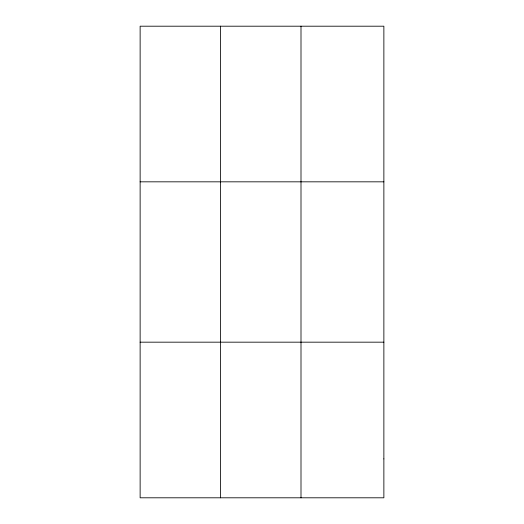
<?xml version="1.0" encoding="UTF-8"?>
<svg xmlns="http://www.w3.org/2000/svg" width="524" height="524" viewBox="0 0 524 524"><rect width="100%" height="100%" fill="white"/><g stroke="black" fill="none" stroke-linecap="round" stroke-linejoin="round"><path stroke-width="0.79" d="M220.565 497.8L220.565 26.2M300.999 497.8L300.999 26.2M140.131 181.828L383.869 181.828M140.131 342.172L383.869 342.172M383.869 458.893L383.869 497.8L140.131 497.8L140.131 26.2L383.869 26.2L383.869 458.893"/></g></svg>
